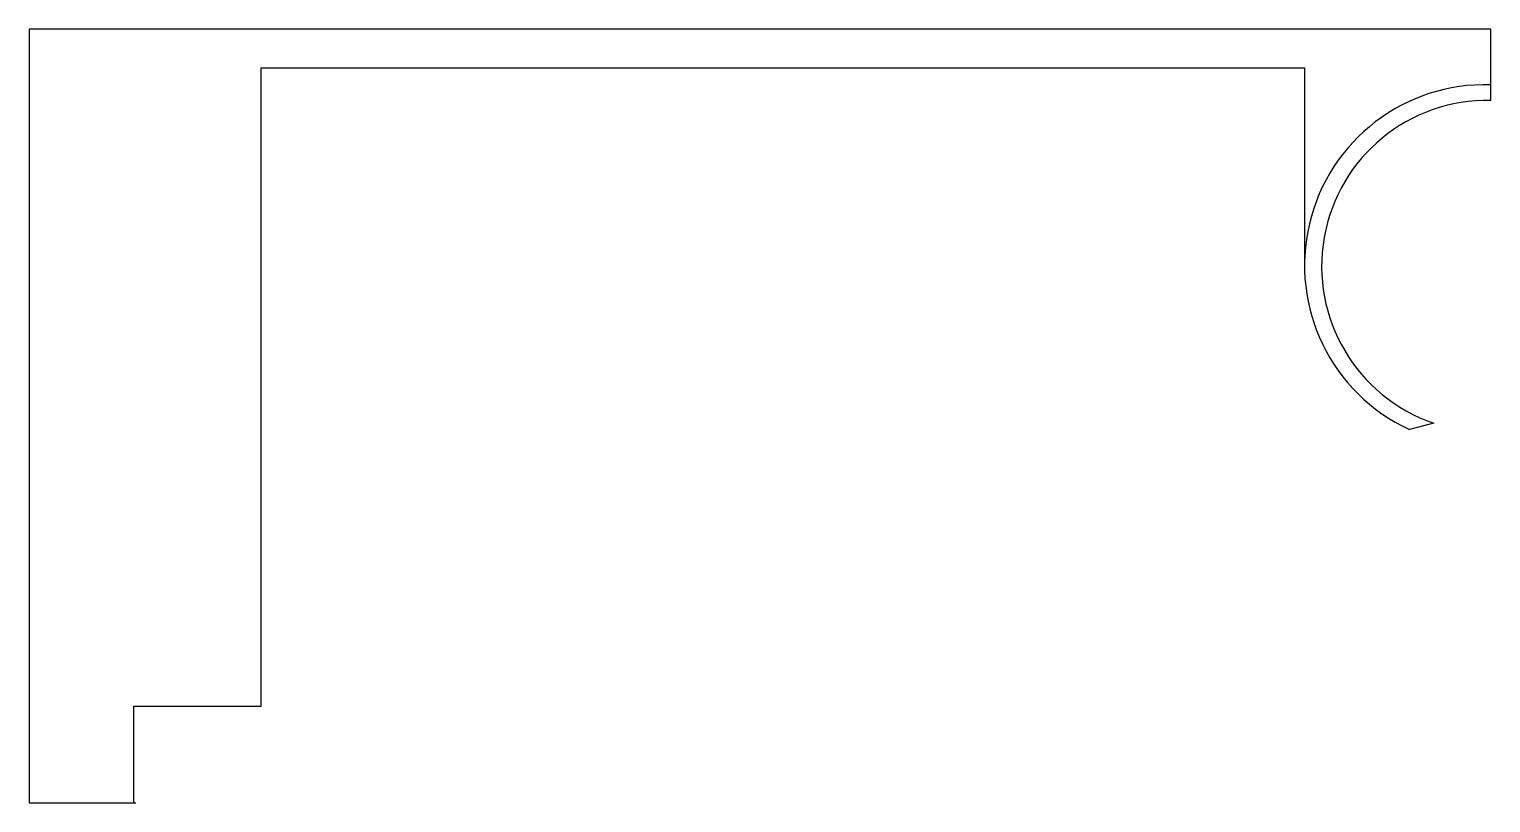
# Model space of a CAD drawing. Header units: inches. Extents: x -0.756 to 0, y -0.364 to 0.036.
import ezdxf

# ---------------------------------------------------------------- set-up
doc = ezdxf.new("R2010")
doc.units = ezdxf.units.IN
doc.header["$MEASUREMENT"] = 0

msp = doc.modelspace()

# ---------------------------------------------------------------- linework, layer by layer
for p, q in [((0.00004, 0.03616), (-0.75631, 0.03616)), ((-0.75631, 0.03616), (-0.75631, -0.36384)), ((0.00004, 0.00743), (0.00004, 0.03616)), ((-0.63631, -0.31384), (-0.63631, 0.01616)), ((-0.63631, 0.01616), (-0.09631, 0.01616)), ((-0.09631, 0.01616), (-0.09631, -0.08384)), ((0, -0.0006), (0, 0.00743)), ((-0.02945, -0.16758), (-0.04209, -0.1708)), ((-0.70209, -0.36384), (-0.70209, -0.31384)), ((-0.70209, -0.31384), (-0.63631, -0.31384)), ((-0.75631, -0.36384), (-0.70118, -0.36384))]:
    msp.add_line(p, q)
for centre, radius, start, end in [((-0.00289, -0.08597), 0.09345, 88.20242, 245.19774), ((-0.00166, -0.08639), 0.08581, 88.88939, 251.1091)]:
    msp.add_arc(centre, radius, start, end)

doc.saveas('drawing.dxf')
